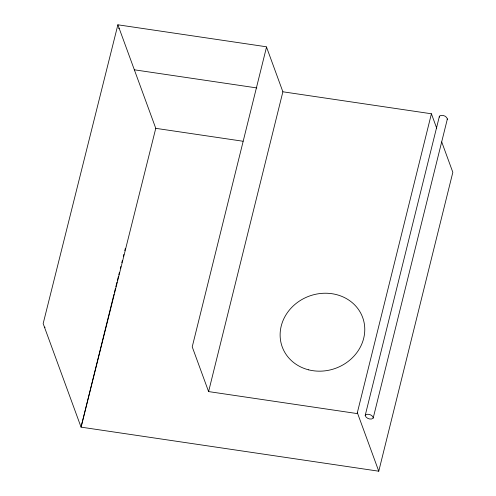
<?xml version="1.0" encoding="UTF-8"?>
<svg xmlns="http://www.w3.org/2000/svg" width="496" height="496" viewBox="0 0 496 496"><rect width="100%" height="100%" fill="white"/><g stroke="black" fill="none" stroke-linecap="round" stroke-linejoin="round"><path stroke-width="0.74" d="M113.993 294.209L81.053 427.137L378.764 471.2L452.836 172.304L441.725 141.955M114.365 292.702L115.481 288.201M115.853 286.694L116.975 282.193M117.347 280.686L118.463 276.185M118.835 274.679L119.393 272.428M120.323 268.671L120.881 266.42M121.811 262.663L122.369 260.412M123.299 256.655L123.857 254.405M124.787 250.647L125.345 248.397M266.519 47.07L192.225 346.865L208.593 391.586L357.12 413.571L431.415 113.776L282.881 91.791L266.414 46.785L117.881 24.8L43.164 323.603L81.053 427.137L155.769 128.334L117.881 24.8M208.593 391.586L282.881 91.791M365.199 415.474L439.456 116.064C441.948 114.278 446.611 115.977 447.38 118.935L373.122 418.345C370.636 420.131 365.967 418.432 365.199 415.474L365.391 414.96C367.877 413.18 372.539 414.873 373.308 417.837M447.194 119.449L447.38 118.935M118.544 28.266L119.189 28.365M134.354 69.806L256.854 87.935M155.769 128.334L243.052 141.248M44.473 327.168L45.117 327.261M431.415 113.776L436.703 128.228M357.343 412.672L378.764 471.2M439.27 116.572L439.363 117.168M308.673 369.849A42.823 38.428 -20.1 0 0 363.996 322.096A42.823 38.428 -20.1 0 0 294.667 304.656A42.823 38.428 -20.1 0 0 308.673 369.849"/></g></svg>
